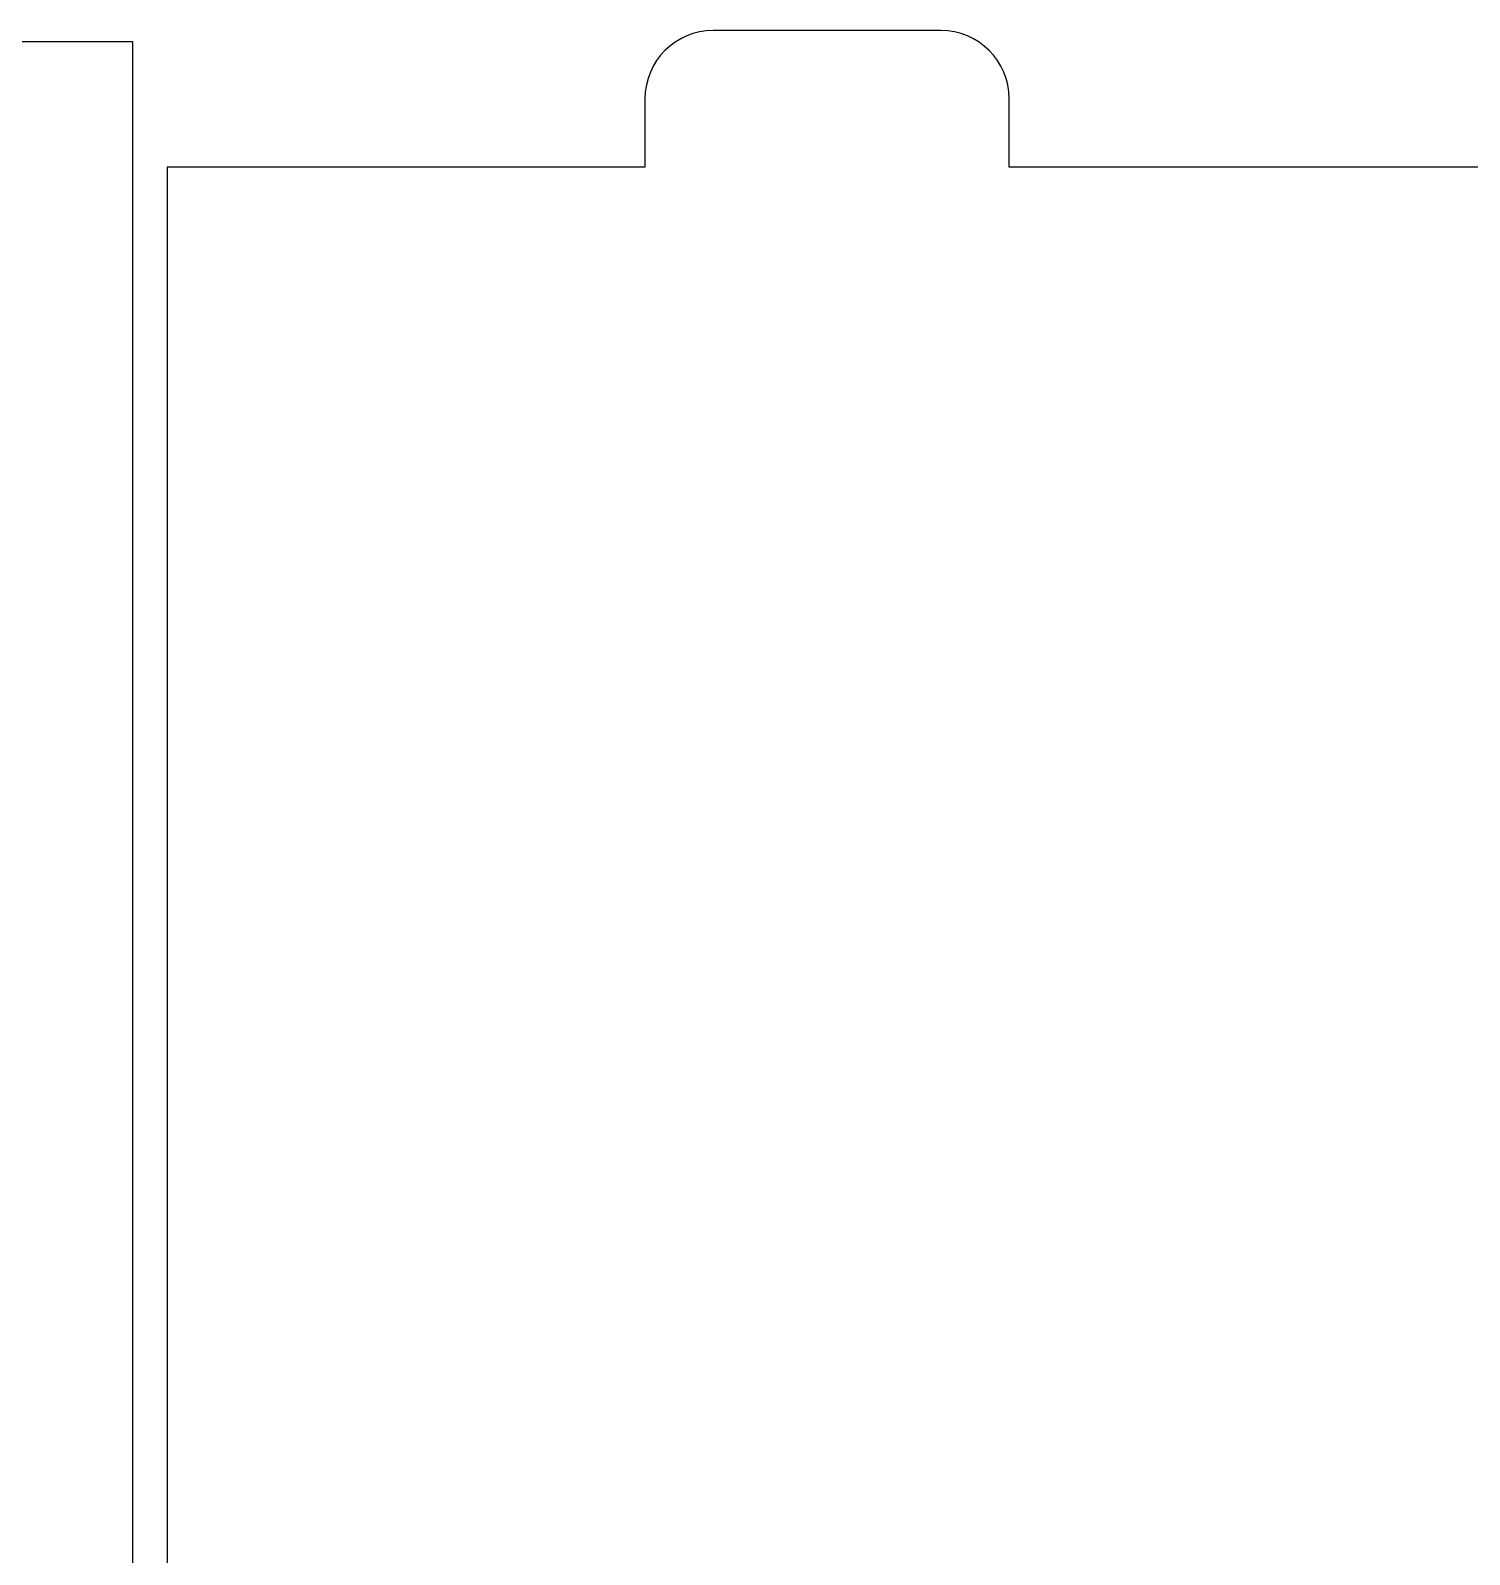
# Model space of a CAD drawing. Header units: millimetres. Extents: x 1 to 204, y 1 to 161.
# Drawn here: x 99.75 to 131.36, y 34.51 to 68 of the extents above; entities that cross this region are included whole.
import ezdxf

# ---------------------------------------------------------------- set-up
doc = ezdxf.new("R2010")
doc.units = ezdxf.units.MM
doc.header["$MEASUREMENT"] = 0
doc.layers.add('cut', color=1, linetype='Continuous', true_color=0xff0000)

msp = doc.modelspace()

# ---------------------------------------------------------------- linework, layer by layer
at = {"layer": 'cut'}
for p, q in [((119.75, 68), (114.75, 68)), ((101.5, 67.75), (91.5, 67.75)), ((102, 67.75), (101.5, 67.75)), ((102, 6.75), (102, 67.75)), ((113.25, 66.5), (113.25, 65)), ((121.25, 65), (121.25, 66.5)), ((103.25, 65), (102.75, 65)), ((102.75, 65), (102.75, 4)), ((113.25, 65), (103.25, 65)), ((126.5, 65), (121.25, 65)), ((132, 65), (126.5, 65))]:
    msp.add_line(p, q, dxfattribs=at)
for centre, start, end in [((114.75, 66.5), 90, 180), ((119.75, 66.5), 0, 90)]:
    msp.add_arc(centre, 1.5, start, end, dxfattribs=at)

doc.saveas('drawing.dxf')
